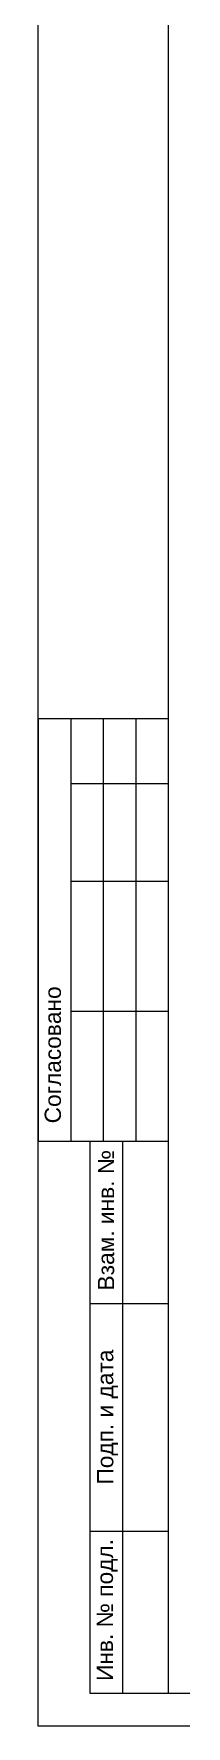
# Model space of a CAD drawing. Header units: millimetres. Extents: x 1982 to 10001982, y -1005230 to 4320529.
# Drawn here: x 2473997 to 2476205, y 1123450 to 1149484 of the extents above; entities that cross this region are included whole.
import ezdxf
from ezdxf.enums import TextEntityAlignment as Align

# ---------------------------------------------------------------- set-up
doc = ezdxf.new("R2010")
doc.units = ezdxf.units.MM
doc.layers.add('Level 50', color=7, linetype='Continuous', lineweight=0)
doc.layers.add('Level 63', color=7, linetype='Continuous', lineweight=0)
doc.styles.add('Style-Arial', font='arial.ttf')

# ---------------------------------------------------------------- blocks, each defined once
blk = doc.blocks.new('*U49')
at = {"color": 7, "linetype": 'Continuous', "lineweight": 0, "flags": 128}
blk.add_lwpolyline([(63.075, 29.7), (63.075, -29.7), (-63.075, -29.7), (-63.075, 29.7), (63.075, 29.7)], close=True, dxfattribs=at)
at = {"layer": 'Level 50', "color": 7, "linetype": 'Continuous', "lineweight": 13}
for p, q in [((-61.075, 29.2), (-61.075, -29.2)), ((62.575, -29.2), (-62.275, -29.2))]:
    blk.add_line(p, q, dxfattribs=at)
at = {"layer": 'Level 63', "color": 7, "linetype": 'Continuous', "lineweight": 13}
for p, q in [((-63.075, -14.2), (-61.075, -14.2)), ((-63.075, -14.2), (-63.075, -20.7)), ((-62.575, -14.2), (-62.575, -20.7)), ((-62.075, -14.2), (-62.075, -20.7)), ((-61.575, -14.2), (-61.575, -20.7)), ((-62.575, -15.2), (-61.075, -15.2)), ((-62.575, -16.7), (-61.075, -16.7)), ((-62.575, -18.7), (-61.075, -18.7)), ((-63.075, -20.7), (-61.075, -20.7)), ((-62.275, -20.7), (-61.075, -20.7)), ((-61.775, -29.2), (-61.775, -20.7)), ((-62.275, -23.2), (-61.075, -23.2)), ((-62.275, -26.7), (-61.075, -26.7))]:
    blk.add_line(p, q, dxfattribs=at)
at = {"layer": 'Level 63', "color": 7, "linetype": 'Continuous', "lineweight": 13, "flags": 128}
blk.add_lwpolyline([(-62.275, -29.2), (-62.275, -20.7)], dxfattribs=at)
at = {"layer": 'Level 63', "color": 7, "linetype": 'Continuous', "lineweight": 0, "style": 'Style-Arial'}
for s, p in [('Согласовано', (-62.851, -19.373)), ('Взам. инв. №', (-62.032, -21.916)), ('Подп. и дата', (-62.045, -24.945)), ('Инв. № подл.', (-62.05, -27.913))]:
    blk.add_text(s, height=0.25002, rotation=90, dxfattribs=at).set_placement(p, align=Align.MIDDLE_CENTER)

msp = doc.modelspace()

# ---------------------------------------------------------------- block references
at = {"layer": 'Level 50', "color": 7, "linetype": 'Continuous', "lineweight": 13, "xscale": 1000, "yscale": 1000, "zscale": 1000}
msp.add_blockref('*U49', (2537071.824, 1153149.979), dxfattribs=at)

doc.saveas('drawing.dxf')
